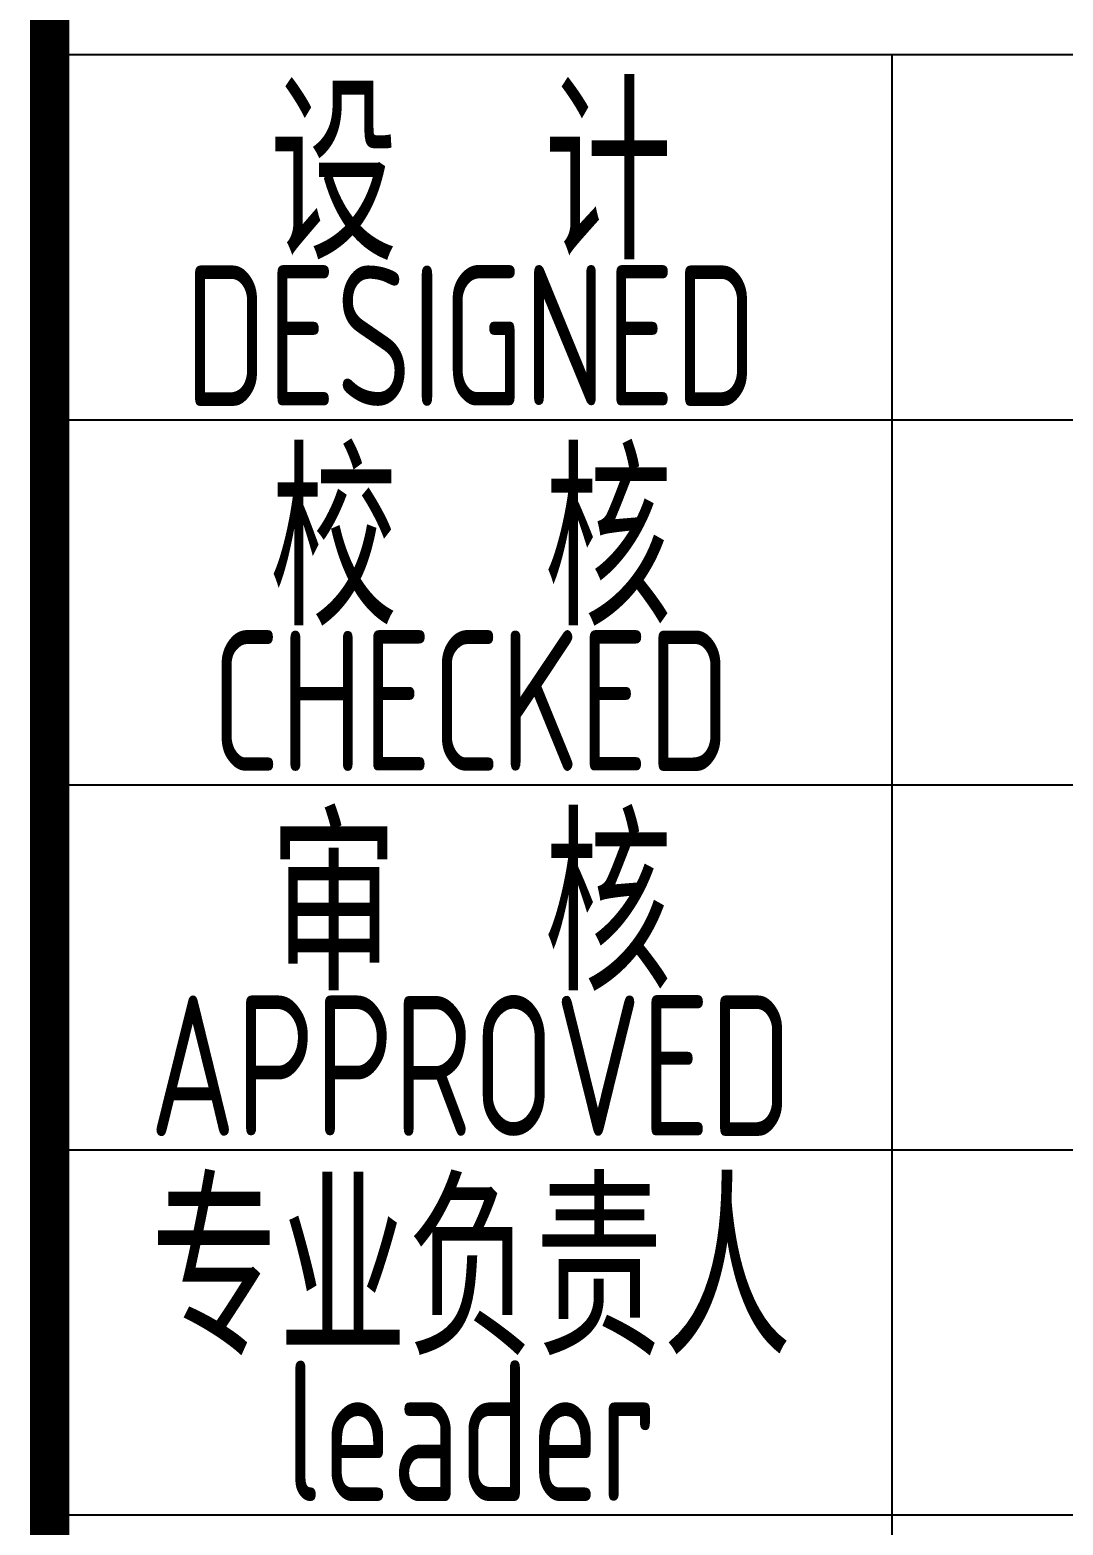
# Model space of a CAD drawing. Extents: x 4930511 to 5014611, y -422737 to -321054.
# Drawn here: x 4995576 to 4997415, y -420106 to -417443 of the extents above; entities that cross this region are included whole.
import ezdxf
from ezdxf.enums import TextEntityAlignment as Align

# ---------------------------------------------------------------- set-up
doc = ezdxf.new("R2010")
doc.units = 0
doc.header["$LTSCALE"] = 1000
doc.header["$MEASUREMENT"] = 0
doc.layers.get('0').update_dxf_attribs({"linetype": 'CONTINUOUS'})
doc.styles.add('AHD', font='sceie.shx', dxfattribs={"width": 0.7, "bigfont": 'sceic.shx'})

msp = doc.modelspace()

# ---------------------------------------------------------------- linework, layer by layer
for p, q in [((4995611.1, -417487.3), (5013611.1, -417487.3)), ((4997111.1, -420737.3), (4997111.1, -417487.3)), ((4995611.1, -418137.3), (5001111.1, -418137.3)), ((4995611.1, -418787.3), (5001111.1, -418787.3)), ((4995611.1, -419437.3), (5001111.1, -419437.3)), ((4995611.1, -420087.3), (5013611.1, -420087.3))]:
    msp.add_line(p, q)
at = {"const_width": 70}
msp.add_lwpolyline([(4995611.1, -415737.3), (4995611.1, -421737.3)], dxfattribs=at)
msp.add_lwpolyline([(5013611.1, -415737.3, 70, 70, 0), (4995611.1, -415737.3, 70, 70, 0), (4995611.1, -421737.3, 0, 0, 0)], format="xyseb")

# ---------------------------------------------------------------- texts
at = {"style": 'AHD', "width": 0.8}
for s, height, p in [('设  计', 300, (4996361.1, -417687.3)), ('设  计', 300, (4996361.1, -417687.3)), ('DESIGNED', 250, (4996361.1, -417987.3)), ('DESIGNED', 250, (4996361.1, -417987.3)), ('校  核', 300, (4996361.1, -418337.3)), ('校  核', 300, (4996361.1, -418337.3)), ('CHECKED', 250, (4996361.1, -418637.3)), ('CHECKED', 250, (4996361.1, -418637.3)), ('审  核', 300, (4996361.1, -418987.3)), ('审  核', 300, (4996361.1, -418987.3)), ('APPROVED', 250, (4996361.1, -419287.3)), ('APPROVED', 250, (4996361.1, -419287.3)), ('专业负责人', 300, (4996361.1, -419637.3)), ('leader', 250, (4996361.1, -419937.3))]:
    msp.add_text(s, height=height, dxfattribs=at).set_placement(p, align=Align.MIDDLE)

doc.saveas('drawing.dxf')
